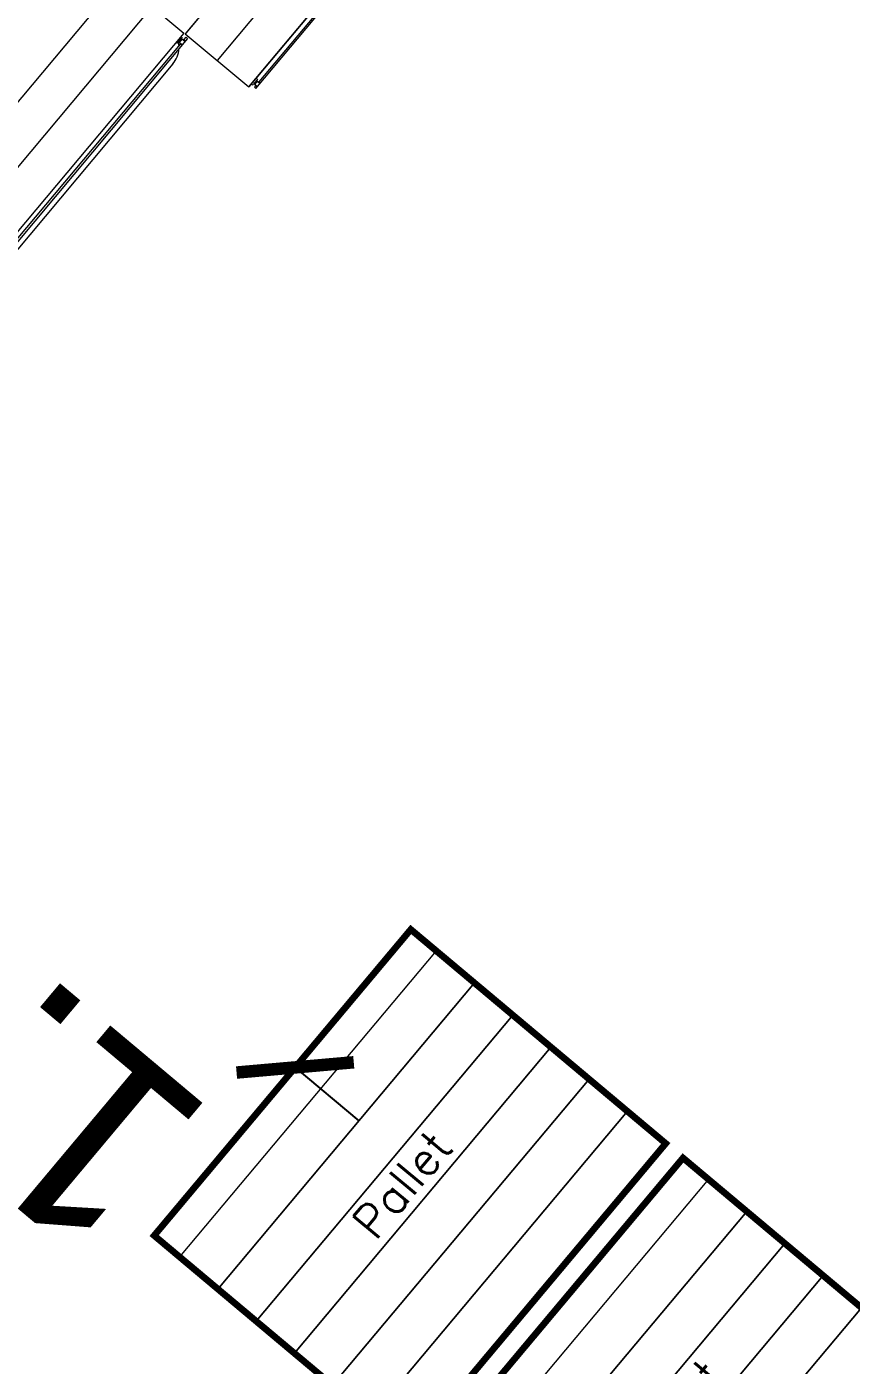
# Model space of a CAD drawing. Header units: metres. Extents: x 822482 to 822767, y 9662202 to 9662512.
# Drawn here: x 822622.494 to 822624.972, y 9662409.823 to 9662413.843 of the extents above; entities that cross this region are included whole.
import ezdxf

# ---------------------------------------------------------------- set-up
doc = ezdxf.new("R2010")
doc.units = ezdxf.units.M
for name, color, linetype, lineweight in [('#ARQ_MOB', 250, 'Continuous', 0), ('20006_ARQ_1400_3PV$0$ELETRICA', 130, 'Continuous', 0), ('ARQ_NE_EXPOSITORES DIVERSOS', 251, 'Continuous', 0), ('ARQ_NE_PORTAPALLETS', 251, 'Continuous', 0)]:
    doc.layers.add(name, color=color, linetype=linetype, lineweight=lineweight)
doc.layers.add('#ARQ_TEXTO', color=8, linetype='Continuous')
doc.layers.add('ARQ_NE_COTAS', color=7, linetype='Continuous', true_color=0x000000)
doc.styles.add('Arial', font='arial.ttf', dxfattribs={"height": 0.6})
doc.styles.add('ROMANS', font='romans', dxfattribs={"height": 0.2})
doc.dimstyles.new('1-300', dxfattribs={"dimtxt": 0.6, "dimasz": 0.25, "dimexe": 0.25, "dimexo": 0.25, "dimgap": 0.25, "dimtad": 1, "dimzin": 4, "dimdsep": 46, "dimtxsty": 'Arial', "dimblk": 'ARCHTICK', "dimcen": 0.25, "dimclrd": 256, "dimclre": 256, "dimclrt": 256, "dimadec": 0, "dimazin": 0, "dimtfac": 0.0666666666666667, "dimtix": 1, "dimtofl": 0, "dimtmove": 0, "dimatfit": 3, "dimldrblk": 'ARCHTICK', "dimfxl": 0.25, "dimtvp": 1, "dimtolj": 1, "dimtzin": 0, "dimarcsym": 0})

# ---------------------------------------------------------------- blocks, each defined once
blk = doc.blocks.new('EXP_3')
at = {"linetype": 'Continuous', "transparency": 33554687}
for p, q in [((721.7684328542801, -102.7268912658898), (721.7744328543023, -102.7268912658898)), ((721.7684328542801, -104.1018912710121), (721.7684328542801, -102.7268912658898)), ((721.7688479342861, -102.7516912659823), (721.7688479342861, -102.7390912659354)), ((721.7821828543312, -102.7388912659345), (721.7690479342865, -102.7388912659345)), ((721.7690479342865, -102.7518912659831), (721.7821828543312, -102.7518912659831)), ((721.7691227816318, -102.7375912659296), (721.7691227816318, -102.7388912659345)), ((721.7691227816318, -102.7518912659831), (721.7691227816318, -102.753191265988)), ((721.7764828543101, -102.7373912659288), (721.7693437519275, -102.7373912659288)), ((721.7693437519275, -102.7533912659884), (721.7764828543101, -102.7533912659884)), ((721.7744328543023, -102.7268912658898), (721.7744328543023, -102.7373912659288)), ((721.7744328543027, -102.7533912659884), (721.7744328543023, -104.0753912709135)), ((721.7766828543109, -102.7375912659296), (721.7766828543109, -102.7388912659345)), ((721.7766828543109, -102.7518912659831), (721.7766828543109, -102.753191265988)), ((721.7795433849984, -102.7390912659354), (721.7795433849984, -102.7516912659823)), ((721.782382854332, -102.7363912659254), (721.782382854332, -102.7543912659923)), ((721.7534578542223, -104.0151912706926), (721.7534578542223, -102.8151912662226)), ((721.7688479342861, -104.0896912709665), (721.7688479342861, -104.0770912709196)), ((721.7821828543312, -104.0768912709192), (721.7690479342865, -104.0768912709192)), ((721.7691227816318, -104.0755912709143), (721.7691227816318, -104.0768912709192)), ((721.7764828543101, -104.0753912709135), (721.7693437519275, -104.0753912709135)), ((721.7766828543109, -104.0755912709143), (721.7766828543109, -104.0768912709192)), ((721.7795433849984, -104.0770912709196), (721.7795433849984, -104.0896912709665)), ((721.782382854332, -104.0743912709096), (721.782382854332, -104.0923912709769)), ((721.514636643769, -104.1185897361053), (721.5146366437685, -104.6015032910433)), ((721.5206355699171, -104.1185897361053), (721.514636643769, -104.1185897361053)), ((721.5152516136892, -104.1255884832787), (721.5283841828588, -104.1255884832787)), ((721.5153264476381, -104.1255884832787), (721.5153264476381, -104.1242887159462)), ((721.5155473783849, -104.1240887517417), (721.5226852030179, -104.1240887517417)), ((721.5206355699171, -104.1240887517417), (721.5206355699171, -104.1185897361053)), ((721.5228851672229, -104.1255884832787), (721.5228851672229, -104.1242887159462)), ((721.5285841470637, -104.1410857091616), (721.5285841470637, -104.1230889307168)), ((721.5315836101378, -104.1200894676423), (721.5339831805969, -104.1200894676423)), ((721.5341831448019, -104.6085020382162), (721.5341831448019, -104.1085915258583)), ((721.7684328542801, -104.1018912710121), (721.7744328543023, -104.1018912710121)), ((721.7690479342865, -104.0898912709673), (721.7821828543312, -104.0898912709673)), ((721.7691227816318, -104.0898912709673), (721.7691227816318, -104.0911912709722)), ((721.7693437519275, -104.0913912709731), (721.7764828543101, -104.0913912709731)), ((721.7744328543023, -104.0913912709731), (721.7744328543023, -104.1018912710121)), ((721.7766828543109, -104.0898912709673), (721.7766828543109, -104.0911912709722)), ((721.7831385799565, -104.6060024856548), (721.7831385799565, -104.1110910784202)), ((723.2181637988311, -104.1235888409266), (723.2181637988307, -104.5935047225432)), ((721.5150516494842, -104.1257884474836), (721.5150516494842, -104.1383861923947)), ((721.5283841828588, -104.1385861565997), (721.5152516136892, -104.1385861565997)), ((721.5153264476381, -104.1398859239318), (721.5153264476381, -104.1385861565997)), ((721.5226852030179, -104.1400858881367), (721.5155473783849, -104.1400858881367)), ((721.5206355699171, -104.5777187942209), (721.5206355699171, -104.1400858881367)), ((721.5228851672229, -104.1398859239318), (721.5228851672229, -104.1385861565997)), ((721.5257451859353, -104.1383861923947), (721.5257451859353, -104.1257884474836)), ((721.5339831805969, -104.1440851722356), (721.5315836101378, -104.1440851722356)), ((723.2081155975326, -104.2735619949373), (723.2081155975326, -104.4435315691391)), ((723.2155142731154, -104.2639076369748), (723.2155142731154, -104.2585646795666)), ((723.2155142731154, -104.2585646795666), (723.2181637988307, -104.2585646795666)), ((723.2181138077796, -104.2635637846903), (723.2181637988307, -104.2635637846903)), ((723.2081155975326, -104.3435394684572), (721.7831385799565, -104.3435394684567)), ((723.2081155975326, -104.373534099199), (721.7835884994175, -104.3735340991986)), ((723.2081155975326, -104.3735440974103), (721.7835884994175, -104.3735440974098)), ((723.2155142731154, -104.4585288845102), (723.2155142731154, -104.4531859271021)), ((723.2181637988307, -104.4585288845102), (723.2155142731154, -104.4585288845102)), ((723.2181637988307, -104.4535297793865), (723.2181138077796, -104.4535297793865)), ((721.5206355699171, -104.6015032910433), (721.5146366437685, -104.6015032910433)), ((721.5150516494838, -104.5794184899629), (721.5150516494838, -104.592016234874)), ((721.5152516136887, -104.579218525758), (721.5283841828588, -104.579218525758)), ((721.5283841828588, -104.592216199079), (721.5152516136887, -104.592216199079)), ((721.5153264476381, -104.579218525758), (721.5153264476381, -104.5779187584259)), ((721.5153264476381, -104.5935159664115), (721.5153264476381, -104.592216199079)), ((721.5155473783849, -104.5777187942209), (721.5226852030179, -104.5777187942209)), ((721.5226852030179, -104.593715930616), (721.5155473783849, -104.593715930616)), ((721.5206355699171, -104.6015032910433), (721.5206355699171, -104.593715930616)), ((721.5228851672224, -104.579218525758), (721.5228851672224, -104.5779187584259)), ((721.5228851672224, -104.5935159664115), (721.5228851672224, -104.592216199079)), ((721.5257451859353, -104.592016234874), (721.5257451859353, -104.5794184899629)), ((721.5285841470637, -104.5947157516408), (721.5285841470637, -104.5767189731961)), ((721.5315836101378, -104.5737195101221), (721.5339831805969, -104.5737195101221)), ((721.5339831805969, -104.5977152147154), (721.5315836101378, -104.5977152147154)), ((721.5356828763389, -104.6085020382162), (721.6582609339695, -104.6085020382167)), ((721.7806390273946, -104.6085020382162), (721.6596606834042, -104.6085020382162)), ((721.7684328542801, -104.6152022930625), (721.7744328543023, -104.6152022930625)), ((723.2211632619047, -104.623499353285), (723.245158966498, -104.623499353285)), ((721.7684328542801, -104.6552022939935), (721.7684328542792, -106.0302022991158)), ((721.7688479342856, -104.6674022940391), (721.7688479342856, -104.680002294086)), ((721.7690479342865, -104.6672022940383), (721.7821828543312, -104.6672022940383)), ((721.7821828543312, -104.6802022940869), (721.7690479342865, -104.6802022940869)), ((721.7691227816318, -104.6672022940383), (721.7691227816318, -104.6659022940334)), ((721.7691227816318, -104.6815022940918), (721.7691227816318, -104.6802022940869)), ((721.7693437519275, -104.6657022940325), (721.7764828543101, -104.6657022940325)), ((721.7764828543101, -104.6817022940922), (721.7693437519275, -104.6817022940922)), ((721.7744328543023, -104.6657022940325), (721.7744328543023, -104.6552022939935)), ((721.7744328543055, -104.6817022940922), (721.774432854305, -106.0037022990172)), ((721.7766828543105, -104.6672022940383), (721.7766828543105, -104.6659022940334)), ((721.7766828543105, -104.6815022940918), (721.7766828543105, -104.6802022940869)), ((721.779543384998, -104.680002294086), (721.779543384998, -104.6674022940391)), ((721.782382854332, -104.682702294096), (721.782382854332, -104.6647022940291)), ((721.7534578542223, -104.7419022943131), (721.7534578542214, -105.9419022987835)), ((721.7688479342856, -105.1134022957007), (721.7688479342856, -105.1260022957476)), ((721.7690479342865, -105.1132022956998), (721.7821828543312, -105.1132022956998)), ((721.7821828543307, -105.1262022957484), (721.7690479342865, -105.1262022957484)), ((721.7691227816318, -105.1132022956998), (721.7691227816318, -105.1119022956949)), ((721.7691227816318, -105.1275022957533), (721.7691227816318, -105.1262022957484)), ((721.7693437519271, -105.1117022956941), (721.7764828543096, -105.1117022956941)), ((721.7764828543096, -105.1277022957537), (721.7693437519271, -105.1277022957537)), ((721.7766828543105, -105.1132022956998), (721.7766828543105, -105.1119022956949)), ((721.7766828543105, -105.1275022957533), (721.7766828543105, -105.1262022957484)), ((721.779543384998, -105.1260022957476), (721.779543384998, -105.1134022957007)), ((721.7823828543316, -105.1287022957576), (721.7823828543316, -105.1107022956907)), ((721.7688479342852, -105.5594022973618), (721.7688479342852, -105.5720022974091)), ((721.769047934286, -105.5592022973614), (721.7821828543307, -105.5592022973614)), ((721.7821828543307, -105.5722022974095), (721.769047934286, -105.5722022974095)), ((721.7691227816314, -105.5592022973614), (721.7691227816314, -105.5579022973565)), ((721.7691227816314, -105.5735022974144), (721.7691227816314, -105.5722022974095)), ((721.7693437519271, -105.5577022973556), (721.7764828543096, -105.5577022973556)), ((721.77668285431, -105.5592022973614), (721.77668285431, -105.5579022973565)), ((721.77668285431, -105.5735022974144), (721.77668285431, -105.5722022974095)), ((721.7795433849975, -105.5720022974091), (721.7795433849975, -105.5594022973618)), ((721.7823828543316, -105.5747022974191), (721.7823828543316, -105.5567022973518)), ((721.7764828543096, -105.5737022974153), (721.7693437519271, -105.5737022974153)), ((721.7688479342852, -106.0054022990234), (721.7688479342852, -106.0180022990707)), ((721.7690479342856, -106.005202299023), (721.7821828543302, -106.005202299023)), ((721.7691227816309, -106.005202299023), (721.7691227816309, -106.0039022990181)), ((721.7693437519266, -106.0037022990172), (721.7764828543092, -106.0037022990172)), ((721.77668285431, -106.005202299023), (721.77668285431, -106.0039022990181)), ((721.7795433849975, -106.0180022990707), (721.7795433849975, -106.0054022990234)), ((721.7823828543311, -106.0207022990807), (721.7823828543311, -106.0027022990134)), ((721.7684328542792, -106.0302022991158), (721.7744328543014, -106.0302022991158)), ((721.7821828543302, -106.0182022990711), (721.7690479342856, -106.0182022990711)), ((721.7691227816309, -106.019502299076), (721.7691227816309, -106.0182022990711)), ((721.7764828543092, -106.0197022990768), (721.7693437519266, -106.0197022990768)), ((721.7744328543014, -106.0302022991158), (721.7744328543014, -106.0197022990768)), ((721.77668285431, -106.019502299076), (721.77668285431, -106.0182022990711))]:
    blk.add_line(p, q, dxfattribs=at)
at = {"transparency": 33554687}
for p, q in [((721.7853828543431, -102.7333912659139), (721.7879828543524, -102.7333912659139)), ((721.7853828543431, -102.7573912660033), (721.7879828543524, -102.7573912660033)), ((721.7853828543431, -104.0713912708985), (721.7879828543524, -104.0713912708985)), ((721.7853828543431, -104.095391270988), (721.7879828543524, -104.095391270988)), ((721.7853828543431, -104.6617022940181), (721.787982854352, -104.6617022940181)), ((721.7853828543431, -104.6857022941071), (721.787982854352, -104.6857022941071)), ((721.7853828543431, -105.1077022956792), (721.787982854352, -105.1077022956792)), ((721.7853828543431, -105.1317022957686), (721.787982854352, -105.1317022957686)), ((721.7853828543426, -105.5537022973407), (721.7879828543515, -105.5537022973407)), ((721.7853828543426, -105.5777022974302), (721.7879828543515, -105.5777022974302)), ((721.7853828543422, -105.9997022990023), (721.7879828543515, -105.9997022990023)), ((721.7853828543422, -106.0237022990918), (721.7879828543515, -106.0237022990918))]:
    blk.add_line(p, q, dxfattribs=at)
for points in [[(721.7879828543524, -104.1068912710304), (721.7879828543529, -102.7218912658711)], [(721.7879828543529, -102.7218912658711), (722.0369828552813, -102.7218912658711), (722.0369828552808, -104.1068912710308), (721.7879828543524, -104.1068912710304)], [(721.9120828548154, -104.1068912710304), (721.9120828548163, -102.7218912658711)], [(721.5341831448019, -104.6085020382162), (721.7831385799565, -104.6085020382162), (721.7831385799565, -104.1085915258583), (721.5341831448019, -104.1085915258583)], [(721.5341831448019, -104.1085915258583), (721.5341831448019, -104.6085020382162)], [(721.6582609339695, -104.6085020382162), (721.6582609339695, -104.1085915258583)], [(723.2181637988289, -104.1360642049164), (723.1881691680857, -104.1360642049164), (723.1881691680861, -104.0907723124989), (723.2181637988289, -104.0907723124989), (723.2181637988289, -104.6263212509713)], [(723.2181637988284, -104.623499353285), (723.2481584295721, -104.623499353285), (723.2481584295721, -104.0935942101852), (723.2181637988284, -104.0935942101852)], [(723.2181637988289, -104.5810293585538), (723.1881691680857, -104.5810293585538), (723.1881691680857, -104.6263212509713), (723.2181637988289, -104.6263212509713)], [(721.787982854352, -104.6502022939752), (721.787982854352, -106.035202299135)], [(721.787982854352, -106.035202299135), (722.0369828552804, -106.0352022991346), (722.0369828552804, -104.6502022939752), (721.787982854352, -104.6502022939752)], [(721.9120828548154, -104.6502022939752), (721.9120828548154, -106.035202299135)]]:
    blk.add_lwpolyline(points, dxfattribs=at)
at = {"linetype": 'Continuous', "transparency": 33554687}
for centre in [(723.2001670203828, -104.1134182587067), (723.2001670203823, -104.6036753047635)]:
    blk.add_circle(centre, 0.006698800865599872, dxfattribs=at)
for centre, radius, start, end in [((721.7690479342865, -102.7390912659354), 0.0002000000007450362, 90, 180), ((721.7690479342865, -102.7516912659823), 0.000200000000745057, 180, 270), ((721.7693344371506, -102.737603044163), 0.0002119829838644353, 87.48154644972713, 176.8148822382841), ((721.7693344371506, -102.7531794877547), 0.0002119829838652944, 183.1851177617158, 272.5184535502729), ((721.832502854517, -102.8151912662226), 0.07904500029447548, 129.3509829881986, 137.2772125909036), ((721.7764828543101, -102.7375912659296), 0.0002000000007450605, 0, 90), ((721.7764828543101, -102.753191265988), 0.0002000000007450362, 270, 0), ((721.7821828543312, -102.7386912659337), 0.0002000000007450917, 270, 0), ((721.7821828543312, -102.752091265984), 0.000200000000745057, 0, 90), ((721.7853828543431, -102.7363912659254), 0.00300000001118927, 90, 180), ((721.7853828543431, -102.7543912659923), 0.003000000011180372, 180, 270), ((721.832502854517, -102.8151912662226), 0.07904500029447548, 144.1497958885514, 180), ((721.832502854517, -104.0151912706926), 0.07904500029447561, 180, 215.8502041114485), ((721.7690479342865, -104.0770912709196), 0.0002000000007450362, 90, 180), ((721.7693344371511, -104.0756030491472), 0.0002119829838643014, 87.48154657268921, 176.8148823610055), ((721.832502854517, -104.0151912706926), 0.07904500029447561, 222.722787409344, 230.6490170118013), ((721.7764828543101, -104.0755912709143), 0.0002000000007450362, 0, 90), ((721.7821828543312, -104.0766912709184), 0.0002000000007454802, 270, 0), ((721.7853828543431, -104.0743912709096), 0.00300000001118931, 90, 180), ((721.5152516136892, -104.1257884474836), 0.0001999642049432855, 90, 180), ((721.5155380652751, -104.1243004920717), 0.0002119450433606853, 87.48154643735856, 176.8148821560598), ((721.5226852030179, -104.1242887159462), 0.0001999642049432577, 0, 90), ((721.5283841828588, -104.1253885190737), 0.0001999642049431297, 270, 0), ((721.5315836101378, -104.1230889307168), 0.002999463074149088, 90, 180), ((721.5339831805969, -104.1202894318477), 0.0001999642049432577, 0, 90), ((721.7690479342865, -104.0896912709665), 0.0002000000007450362, 180, 270), ((721.7693344371511, -104.0911794927389), 0.0002119829838650703, 183.1851177617158, 272.5184534273108), ((721.7764828543101, -104.0911912709722), 0.0002000000007450362, 270, 0), ((721.7821828543312, -104.0900912709682), 0.0002000000007450362, 0, 90), ((721.7853828543431, -104.0923912709769), 0.003000000011180372, 180, 270), ((721.5152516136892, -104.1383861923947), 0.0001999642049432577, 180, 270), ((721.5155380652751, -104.1398741478066), 0.0002119450433606853, 183.1851177211966, 272.5184535626415), ((721.5226852030179, -104.1398859239318), 0.0001999642049432855, 270, 0), ((721.5283841828588, -104.1387861208047), 0.0001999642049432577, 0, 90), ((721.5315836101378, -104.1410857091616), 0.002999463074149421, 180, 270), ((721.5339831805969, -104.1438852080306), 0.0001999642049432855, 270, 0), ((723.2181138077796, -104.2735619949378), 0.00999821024728855, 90, 180), ((723.205516062868, -104.3585367838279), 0.003569361058237543, 43.25666028810322, 316.7433397065725), ((723.2055160628657, -104.3585467820396), 0.003569361058237543, 43.2566602348492, 180), ((723.2181138077796, -104.4435315691391), 0.009998210247163996, 180, 270), ((721.5152516136887, -104.5794184899629), 0.0001999642049432855, 90, 180), ((721.5152516136887, -104.592016234874), 0.0001999642049432577, 180, 270), ((721.5155380652751, -104.577930534551), 0.0002119450433606853, 87.48154643735856, 176.8148822788033), ((721.5155380652751, -104.5935041902859), 0.0002119450433606853, 183.18511784394, 272.5184535626415), ((721.5226852030179, -104.5779187584259), 0.0001999642049432577, 0, 90), ((721.5226852030179, -104.5935159664115), 0.0001999642049432855, 270, 0), ((721.5283841828588, -104.579018561553), 0.0001999642049431297, 270, 0), ((721.5283841828588, -104.592416163284), 0.0001999642049432577, 0, 90), ((721.5315836101378, -104.5767189731961), 0.002999463074149088, 90, 180), ((721.5315836101378, -104.5947157516408), 0.002999463074149421, 180, 270), ((721.5339831805969, -104.573919474327), 0.0001999642049432577, 0, 90), ((721.5339831805969, -104.5975152505099), 0.0001999642049432855, 270, 0), ((721.7690479342865, -104.6674022940391), 0.0002000000007450362, 90, 180), ((721.7690479342865, -104.680002294086), 0.0002000000007450362, 180, 270), ((721.7693344371506, -104.6659140722667), 0.0002119829838650703, 87.48154644972713, 176.8148822382841), ((721.7693344371506, -104.6814905158584), 0.0002119829838643014, 183.1851177617158, 272.5184535502729), ((721.832502854517, -104.7419022943131), 0.07904500029447561, 129.3509829885206, 137.2772125911364), ((721.7764828543101, -104.6659022940334), 0.0002000000007450362, 0, 90), ((721.7764828543101, -104.6815022940918), 0.0002000000007450362, 270, 0), ((721.7821828543312, -104.6670022940374), 0.0002000000007450362, 270, 0), ((721.7821828543312, -104.6804022940877), 0.0002000000007450917, 0, 90), ((721.7853828543431, -104.6647022940291), 0.003000000011180372, 90, 180), ((721.7853828543431, -104.682702294096), 0.00300000001118931, 180, 270), ((721.832502854517, -104.7419022943131), 0.07904500029447561, 144.1497958885514, 180), ((721.7690479342865, -105.1134022957007), 0.0002000000007450362, 90, 180), ((721.7690479342865, -105.1260022957476), 0.0002000000007450362, 180, 270), ((721.7693344371506, -105.1119140739283), 0.0002119829838653612, 87.48154657268921, 176.8148822382841), ((721.7693344371506, -105.12749051752), 0.000211982983864395, 183.1851177617158, 272.5184534273108), ((721.7764828543096, -105.1119022956949), 0.0002000000007450362, 0, 90), ((721.7764828543096, -105.1275022957533), 0.0002000000007450362, 270, 0), ((721.7821828543312, -105.113002295699), 0.0002000000007451472, 270, 0), ((721.7821828543307, -105.1264022957488), 0.0002000000007450917, 0, 90), ((721.7853828543431, -105.1107022956907), 0.003000000011180372, 90, 180), ((721.7853828543431, -105.1287022957576), 0.00300000001118931, 180, 270), ((721.769047934286, -105.5594022973618), 0.0002000000007450917, 90, 180), ((721.769047934286, -105.5720022974091), 0.0002000000007450362, 180, 270), ((721.7693344371502, -105.5579140755898), 0.0002119829838653144, 87.48154644972713, 176.8148822382841), ((721.7764828543096, -105.5579022973565), 0.0002000000007450362, 0, 90), ((721.7821828543307, -105.5590022973605), 0.0002000000007448556, 270, 0), ((721.7821828543307, -105.5724022974104), 0.0002000000007450917, 0, 90), ((721.7853828543426, -105.5567022973518), 0.003000000011180428, 90, 180), ((721.7693344371502, -105.5734905191811), 0.000211982983864447, 183.1851177617158, 272.5184535502729), ((721.7764828543096, -105.5735022974144), 0.0002000000007450917, 270, 0), ((721.7853828543426, -105.5747022974191), 0.00300000001118931, 180, 270), ((721.8325028545161, -105.9419022987835), 0.07904500029447548, 180, 215.8502041114486), ((721.7690479342856, -106.0054022990234), 0.000200000000745057, 90, 180), ((721.7693344371502, -106.0039140772514), 0.0002119829838652944, 87.48154657268921, 176.8148822382841), ((721.8325028545161, -105.9419022987835), 0.07904500029447548, 222.7227874091038, 230.6490170114793), ((721.7764828543092, -106.0039022990181), 0.0002000000007450362, 0, 90), ((721.7821828543302, -106.0050022990221), 0.000200000000745057, 270, 0), ((721.7853828543422, -106.0027022990134), 0.003000000011180372, 90, 180), ((721.7690479342856, -106.0180022990707), 0.0002000000007450362, 180, 270), ((721.7693344371502, -106.0194905208427), 0.0002119829838644353, 183.1851177617158, 272.5184534273108), ((721.7764828543092, -106.019502299076), 0.0002000000007450605, 270, 0), ((721.7821828543302, -106.0184022990719), 0.0002000000007450917, 0, 90), ((721.7853828543422, -106.0207022990807), 0.00300000001118927, 180, 270)]:
    blk.add_arc(centre, radius, start, end, dxfattribs=at)
for centre, major_axis, ratio, start_param, end_param in [((721.7793323478091, -102.7390912659354), (0.0002110371892678438, -7.270427114925933e-20), 0.9477002676103731, 0, 1.570796326794805), ((721.7793323478091, -102.7516912659823), (-0.0002110371892678438, 7.270427114925933e-20), 0.9477002676103731, 1.570796326794805, 3.141592653589798), ((721.7793323478091, -104.0770912709196), (0.0002110371892678438, -7.112697811185719e-17), 0.9477002676117199, 0, 1.570796326794805), ((721.5255341865173, -104.1257884474836), (-0.0002109994180408457, 3.559982817896482e-17), 0.9477002676116894, 3.141594242713222, 4.712388980397852), ((721.7793323478091, -104.0896912709665), (-0.0002110371892678438, 3.559984119150323e-17), 0.9477002676117199, 1.570796326794805, 3.141592653589798), ((721.5255341865173, -104.1383861923947), (0.00021099941804113, -7.112696509931894e-17), 0.9477002676077189, 4.71238898038469, 6.283185307179586), ((721.5255341865169, -104.5794184899629), (-0.0002109994180408457, 7.269125861085873e-20), 0.9477002676116894, 3.141594242713222, 4.712388980396605), ((721.5255341865169, -104.592016234874), (0.00021099941804113, -7.112696509931894e-17), 0.9477002676104128, 4.712388980383439, 6.283185307179586), ((721.7793323478087, -104.6674022940391), (-0.0002110371892678438, 7.270427114925933e-20), 0.9477002676117199, 3.141592653589793, 4.712388980394657), ((721.7793323478087, -104.680002294086), (0.0002110371892678438, -7.112697811185719e-17), 0.9477002676117199, 4.712388980394657, 6.283185307179586), ((721.7793323478087, -105.1134022957007), (-0.0002110371892678438, 7.270427114925933e-20), 0.9477002676103731, 3.141592653589793, 4.712388980394657), ((721.7793323478087, -105.1260022957476), (0.0002110371892678438, -7.270427114925933e-20), 0.9477002676117199, 4.712388980388678, 6.283185307179586), ((721.7793323478082, -105.5594022973618), (-0.0002110371892678438, 7.270427114925933e-20), 0.9477002676103731, 3.141592653589793, 4.712388980388429), ((721.7793323478082, -105.5720022974091), (0.0002110371892678438, -7.270427114925933e-20), 0.9477002676103731, 4.712388980391918, 6.283185307179586), ((721.7793323478082, -106.0054022990234), (-0.0002110371892678438, 7.270427114925933e-20), 0.9477002676103731, 3.141592653589793, 4.712388980390296), ((721.7793323478082, -106.0180022990707), (0.0002110371892678438, -7.270427114925933e-20), 0.9477002676103731, 4.712388980390516, 6.283185307179586)]:
    blk.add_ellipse(centre, major_axis=major_axis, ratio=ratio, start_param=start_param, end_param=end_param, dxfattribs=at)
blk = doc.blocks.new('Pallet')
at = {"layer": '20006_ARQ_1400_3PV$0$ELETRICA', "true_color": 0xe3e3e3}
h = blk.add_hatch(dxfattribs=at)
h.set_pattern_fill('ANGLE', color=254, scale=100, angle=270)
h.set_pattern_definition([(270, (-6260213.5565766, 2250736.615733074), (698.5, -1.3e-13), [508, -190.5]), (0, (-6260213.5565766, 2250736.615733074), (1.7e-13, 698.5), [508, -190.5])])
h.paths.add_polyline_path([(38752.00000000704, -4411.686839036225), (38752.00000000704, -4291.678140122055), (38632.00000000733, -4291.678140122055), (38632.0000000066, -4411.686839036225)])
at = {"layer": '#ARQ_MOB', "transparency": 33554687, "const_width": 2}
blk.add_lwpolyline([(38575.32516398458, -4328.342116569729), (38455.32516398234, -4328.342116569729), (38455.32516398234, -4428.342116570631), (38575.32516398458, -4428.342116570631)], close=True, dxfattribs=at)
for points in [[(38575.32516398205, -4328.342116569729), (38455.32516398234, -4328.342116569729), (38455.32516398234, -4328.342116569729), (38575.32516398205, -4328.342116569729), (38575.32516398205, -4330.833417654497)], [(38575.32516398205, -4338.33341765457), (38455.32516398234, -4338.33341765457), (38455.32516398234, -4353.333417654715), (38575.32516398205, -4353.333417654715), (38575.32516398205, -4338.33341765457)], [(38575.32516398205, -4353.333417654715), (38455.32516398234, -4353.333417654715), (38455.32516398234, -4368.333417654861), (38575.32516398205, -4368.333417654861), (38575.32516398205, -4353.333417654715)], [(38575.32516398205, -4368.333417654861), (38455.32516398234, -4368.333417654861), (38455.32516398234, -4383.333417655004), (38575.32516398205, -4383.333417655004), (38575.32516398205, -4368.333417654861)], [(38575.32516398205, -4383.32471873927), (38455.32516398234, -4383.32471873927), (38455.32516398234, -4398.324718739414), (38575.32516398205, -4398.324718739414), (38575.32516398205, -4383.32471873927)], [(38575.32516398205, -4398.316019823679), (38455.32516398234, -4398.316019823679), (38455.32516398234, -4413.316019823823), (38575.32516398205, -4413.316019823823), (38575.32516398205, -4398.316019823679)], [(38575.32516398205, -4413.307320908089), (38455.32516398234, -4413.307320908089), (38455.32516398234, -4428.307320908233), (38575.32516398205, -4428.307320908233), (38575.32516398205, -4413.307320908089)]]:
    blk.add_lwpolyline(points)
at = {"layer": '#ARQ_TEXTO', "insert": (38515, -4375.504917245576), "char_height": 10.00007616569247, "width": 346, "attachment_point": 5, "style": 'ROMANS'}
blk.add_mtext('Pallet', dxfattribs=at)
blk = doc.blocks.new('_ARCHTICK')
at = {"color": 0, "linetype": 'ByBlock', "const_width": 0.15}
blk.add_lwpolyline([(-0.5, -0.5), (0.5, 0.5)], dxfattribs=at)
blk = doc.blocks.new('*D511')
at = {"layer": 'ARQ_NE_COTAS', "lineweight": -2, "transparency": 16777216}
for p, q in [((368.4853467959911, -204.4281905870885), (368.4853467959911, -204.1331512080505)), ((366.6913208356127, -204.3831512080505), (366.4413208356127, -204.3831512080505)), ((368.4853467959911, -204.3831512080505), (368.7353467959911, -204.3831512080505)), ((366.6913208356127, -204.5738906515762), (366.6913208356127, -204.6331512080505))]:
    blk.add_line(p, q, dxfattribs=at)
at = {"layer": 'Defpoints', "color": 0, "transparency": 16777216}
for p in [(366.6913208356127, -204.3238906515762), (368.4853467959911, -204.3831512080505), (368.4853467959911, -204.6781905870885)]:
    blk.add_point(p, dxfattribs=at)
at = {"layer": 'ARQ_NE_COTAS', "lineweight": -2, "transparency": 16777216, "xscale": 0.25, "yscale": 0.25, "zscale": 0.25}
blk.add_blockref('_ARCHTICK', (366.6913208356127, -204.3831512080505), dxfattribs=at)
at = {"layer": 'ARQ_NE_COTAS', "lineweight": -2, "transparency": 16777216, "xscale": 0.25, "yscale": 0.25, "zscale": 0.25, "rotation": 180}
blk.add_blockref('_ARCHTICK', (368.4853467959911, -204.3831512080505), dxfattribs=at)
at = {"layer": 'ARQ_NE_COTAS', "transparency": 16777216, "insert": (367.5883338158019, -203.8268074154175), "char_height": 0.6, "attachment_point": 5, "style": 'Arial'}
blk.add_mtext('\\A1;1.79', dxfattribs=at)
blk = doc.blocks.new('A$C8f1b9c42')
at = {"layer": 'ARQ_NE_EXPOSITORES DIVERSOS', "linetype": 'Continuous', "transparency": 33554687, "rotation": 0.02171589818977158}
for p in [(-352.882798537612, -102.7147279819474), (-352.8827985394746, -102.7147279828787)]:
    blk.add_blockref('EXP_3', p, dxfattribs=at)
at = {"layer": 'ARQ_NE_PORTAPALLETS', "xscale": 0.01, "yscale": 0.01, "zscale": 0.01, "rotation": 270}
for p in [(408.9069230221212, 180.8293609907851), (409.9747419767082, 180.8293609907851)]:
    blk.add_blockref('Pallet', p, dxfattribs=at)
at = {"layer": 'ARQ_NE_COTAS'}
dim = blk.add_linear_dim(base=(368.4853467959911, -204.3831512080505), p1=(366.6913208356127, -204.3238906515762), p2=(368.4853467959911, -204.6781905870885), dimstyle='1-300', dxfattribs=at)
dim.commit()
dim.dimension.update_dxf_attribs({"geometry": '*D511', "text_midpoint": (367.5883338158019, -203.8268074154175)})

msp = doc.modelspace()

# ---------------------------------------------------------------- block references
at = {"ltscale": 10, "rotation": 140.0090103764572}
msp.add_blockref('A$C8f1b9c42', (822772.889044792, 9662018.469655523), dxfattribs=at)

doc.saveas('drawing.dxf')
